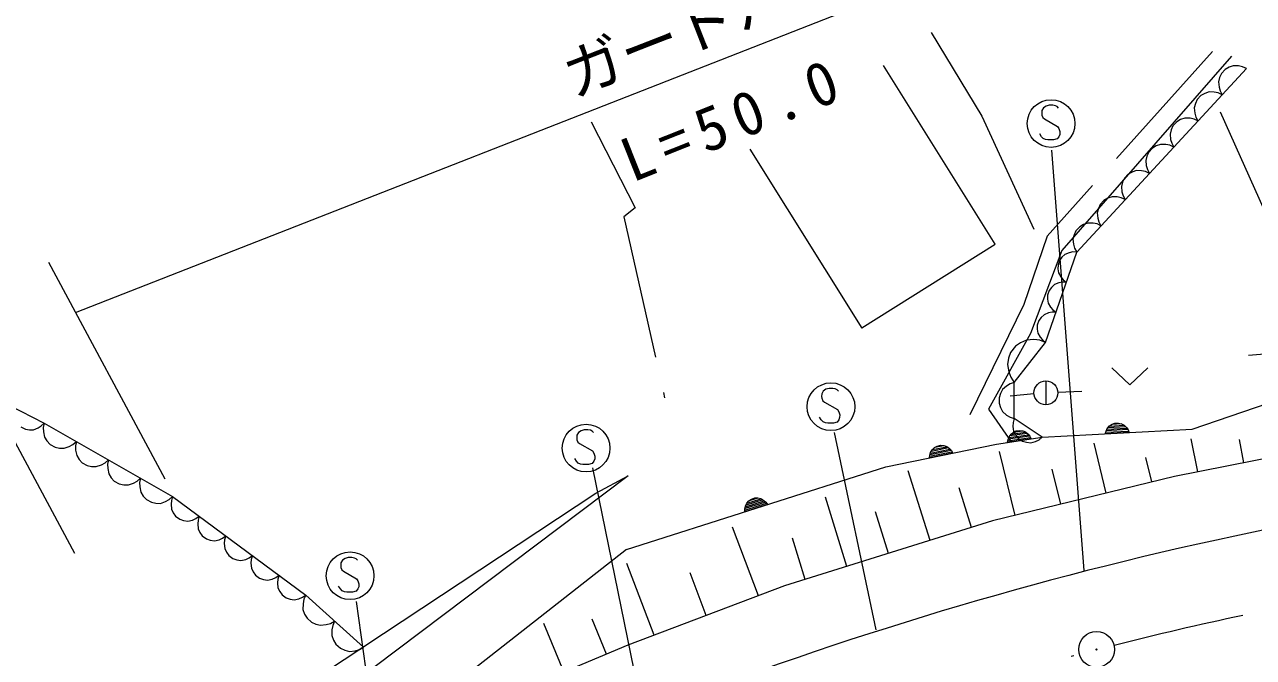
# Model space of a CAD drawing. Units: millimetres, scale not verified. Extents: x -19874 to 620126, y -204109 to 155891.
# Drawn here: x 67481 to 118738, y 69984 to 96362 of the extents above; entities that cross this region are included whole.
import ezdxf
from ezdxf.enums import TextEntityAlignment as Align

# ---------------------------------------------------------------- set-up
doc = ezdxf.new("R2010")
doc.units = ezdxf.units.MM
doc.header["$LTSCALE"] = 1000
doc.linetypes.add('DASHED', pattern=[7.5, 6, -1.5])
doc.layers.add('S-BGD', color=7, linetype='Continuous', lineweight=13)
doc.styles.add('ＭＳ ゴシック', font='')
doc.styles.get('ＭＳ ゴシック').set_extended_font_data('MS Gothic')

msp = doc.modelspace()

# ---------------------------------------------------------------- linework, layer by layer
at = {"layer": 'S-BGD'}
for p, q in [((69604, 84356), (123155, 105348)), ((105302, 96031), (107405, 92552)), ((117826, 95043), (110743, 86940)), ((107970, 87205), (103307, 94657)), ((111366, 86883), (118449, 94533)), ((117406, 94326), (117328, 94160)), ((117563, 94496), (117406, 94326)), ((117723, 94586), (117563, 94496)), ((117900, 94646), (117723, 94586)), ((118118, 94641), (117900, 94646)), ((118286, 94608), (118118, 94641)), ((118449, 94533), (118286, 94608)), ((117328, 94160), (117282, 93979)), ((117282, 93979), (117304, 93761)), ((116551, 93403), (116394, 93234)), ((116711, 93493), (116551, 93403)), ((116888, 93553), (116711, 93493)), ((117107, 93548), (116888, 93553)), ((117274, 93515), (117107, 93548)), ((117438, 93440), (117274, 93515)), ((117304, 93761), (117352, 93600)), ((117352, 93600), (117438, 93440)), ((109912, 92778), (109907, 92663)), ((109977, 92888), (109912, 92778)), ((110087, 92963), (109977, 92888)), ((110217, 92998), (110087, 92963)), ((110372, 92998), (110217, 92998)), ((110477, 92978), (110372, 92998)), ((110552, 92943), (110477, 92978)), ((110607, 92883), (110552, 92943)), ((116316, 93067), (116271, 92886)), ((116271, 92886), (116292, 92669)), ((116394, 93234), (116316, 93067)), ((107405, 92552), (109579, 87840)), ((109907, 92663), (109912, 92588)), ((109912, 92588), (109952, 92488)), ((109952, 92488), (110022, 92433)), ((110022, 92433), (110567, 92118)), ((115539, 92310), (115382, 92141)), ((115699, 92401), (115539, 92310)), ((115876, 92460), (115699, 92401)), ((116095, 92455), (115876, 92460)), ((116262, 92422), (116095, 92455)), ((116426, 92347), (116262, 92422)), ((116292, 92669), (116340, 92507)), ((116340, 92507), (116426, 92347)), ((117344, 92719), (119202, 88593)), ((109892, 91688), (109822, 91803)), ((110567, 92118), (110627, 92028)), ((110657, 91783), (110622, 91688)), ((110627, 92028), (110667, 91903)), ((110667, 91903), (110657, 91783)), ((115304, 91974), (115259, 91794)), ((115259, 91794), (115280, 91576)), ((115382, 92141), (115304, 91974)), ((109972, 91613), (109892, 91688)), ((110067, 91568), (109972, 91613)), ((110167, 91553), (110067, 91568)), ((110397, 91553), (110167, 91553)), ((110552, 91598), (110397, 91553)), ((110622, 91688), (110552, 91598)), ((114687, 91308), (114527, 91217)), ((114864, 91367), (114687, 91308)), ((115083, 91363), (114864, 91367)), ((115250, 91330), (115083, 91363)), ((115414, 91254), (115250, 91330)), ((115280, 91576), (115329, 91414)), ((115329, 91414), (115414, 91254)), ((97736, 91171), (102410, 83703)), ((110316, 91127), (111668, 73612)), ((114293, 90882), (114247, 90701)), ((114370, 91048), (114293, 90882)), ((114527, 91217), (114370, 91048)), ((113675, 90215), (113515, 90125)), ((113852, 90275), (113675, 90215)), ((114071, 90270), (113852, 90275)), ((114238, 90237), (114071, 90270)), ((114402, 90161), (114238, 90237)), ((114247, 90701), (114268, 90483)), ((114268, 90483), (114317, 90321)), ((114317, 90321), (114402, 90161)), ((113281, 89789), (113235, 89608)), ((113359, 89955), (113281, 89789)), ((113515, 90125), (113359, 89955)), ((113235, 89608), (113256, 89390)), ((113256, 89390), (113305, 89229)), ((113305, 89229), (113390, 89068)), ((112269, 88696), (112223, 88515)), ((112347, 88862), (112269, 88696)), ((112504, 89032), (112347, 88862)), ((112663, 89122), (112504, 89032)), ((112840, 89182), (112663, 89122)), ((113059, 89177), (112840, 89182)), ((113226, 89144), (113059, 89177)), ((113390, 89068), (113226, 89144)), ((112223, 88515), (112245, 88297)), ((112245, 88297), (112293, 88136)), ((111335, 87770), (111257, 87603)), ((111492, 87939), (111335, 87770)), ((111652, 88029), (111492, 87939)), ((111828, 88089), (111652, 88029)), ((112047, 88084), (111828, 88089)), ((112215, 88051), (112047, 88084)), ((112378, 87976), (112215, 88051)), ((112293, 88136), (112378, 87976)), ((102400, 83719), (107970, 87205)), ((111257, 87603), (111211, 87422)), ((111211, 87422), (111233, 87204)), ((111233, 87204), (111281, 87043)), ((110743, 86940), (109440, 83483)), ((110063, 83115), (111366, 86883)), ((110753, 86666), (110655, 86535)), ((110877, 86778), (110753, 86666)), ((111057, 86853), (110877, 86778)), ((111206, 86886), (111057, 86853)), ((111366, 86883), (111206, 86886)), ((111281, 87043), (111366, 86883)), ((68474, 86458), (73333, 77421)), ((110588, 86340), (110584, 86176)), ((110584, 86176), (110612, 86012)), ((110655, 86535), (110588, 86340)), ((110612, 86012), (110707, 85842)), ((110771, 85630), (110623, 85597)), ((110707, 85842), (110805, 85727)), ((110932, 85627), (110771, 85630)), ((110805, 85727), (110932, 85627)), ((110221, 85279), (110153, 85084)), ((110319, 85410), (110221, 85279)), ((110442, 85522), (110319, 85410)), ((110623, 85597), (110442, 85522)), ((64004, 84689), (69561, 74323)), ((110153, 85084), (110150, 84920)), ((110150, 84920), (110177, 84756)), ((110177, 84756), (110273, 84586)), ((110273, 84586), (110370, 84471)), ((109885, 84154), (109786, 84023)), ((110008, 84266), (109885, 84154)), ((110188, 84341), (110008, 84266)), ((110337, 84374), (110188, 84341)), ((110497, 84371), (110337, 84374)), ((110370, 84471), (110497, 84371)), ((109719, 83828), (109715, 83664)), ((109715, 83664), (109743, 83500)), ((109786, 84023), (109719, 83828)), ((109440, 83483), (107683, 80338)), ((108760, 81443), (110063, 83115)), ((109026, 83103), (108810, 82956)), ((109270, 83209), (109026, 83103)), ((109581, 83229), (109270, 83209)), ((109822, 83202), (109581, 83229)), ((109743, 83500), (109838, 83329)), ((110063, 83115), (109822, 83202)), ((109838, 83329), (109936, 83215)), ((109936, 83215), (110063, 83115)), ((62122, 82888), (68300, 79751)), ((108608, 82697), (108518, 82451)), ((108810, 82956), (108608, 82697)), ((120032, 82697), (118537, 82573)), ((108518, 82451), (108475, 82189)), ((108475, 82189), (108532, 81883)), ((112836, 82052), (113586, 81343)), ((113586, 81343), (114336, 82052)), ((108532, 81883), (108620, 81660)), ((108620, 81660), (108760, 81443)), ((110082, 81509), (110082, 80514)), ((116182, 79499), (122262, 81582)), ((100797, 81085), (100732, 80975)), ((100907, 81160), (100797, 81085)), ((101037, 81195), (100907, 81160)), ((101192, 81195), (101037, 81195)), ((101297, 81175), (101192, 81195)), ((101372, 81140), (101297, 81175)), ((101427, 81080), (101372, 81140)), ((108275, 81150), (108185, 80985)), ((108441, 81297), (108275, 81150)), ((108587, 81387), (108441, 81297)), ((108760, 81443), (108587, 81387)), ((108760, 79941), (108760, 81443)), ((110582, 81036), (111580, 81086)), ((100732, 80975), (100727, 80860)), ((100727, 80860), (100732, 80785)), ((100732, 80785), (100772, 80685)), ((100772, 80685), (100842, 80630)), ((100842, 80630), (101387, 80315)), ((108185, 80985), (108129, 80809)), ((108129, 80809), (108129, 80576)), ((108129, 80576), (108185, 80399)), ((109584, 80964), (108589, 80870)), ((100712, 79885), (100642, 80000)), ((101387, 80315), (101447, 80225)), ((101477, 79980), (101442, 79885)), ((101447, 80225), (101487, 80100)), ((101487, 80100), (101477, 79980)), ((107683, 80338), (108635, 78970)), ((108185, 80399), (108275, 80234)), ((108275, 80234), (108441, 80088)), ((108441, 80088), (108587, 80002)), ((108587, 80002), (108760, 79941)), ((67323, 79594), (67515, 79497)), ((67515, 79497), (67683, 79470)), ((67683, 79470), (67857, 79475)), ((67857, 79475), (68046, 79550)), ((68046, 79550), (68179, 79634)), ((68179, 79634), (68300, 79751)), ((68300, 79751), (68262, 79568)), ((68262, 79568), (68268, 79392)), ((68300, 79751), (73658, 76688)), ((90822, 79470), (90692, 79435)), ((90977, 79470), (90822, 79470)), ((91082, 79450), (90977, 79470)), ((91157, 79415), (91082, 79450)), ((100792, 79810), (100712, 79885)), ((100887, 79765), (100792, 79810)), ((100987, 79750), (100887, 79765)), ((101217, 79750), (100987, 79750)), ((101372, 79795), (101217, 79750)), ((101442, 79885), (101372, 79795)), ((108714, 79777), (108708, 79616)), ((108708, 79616), (108737, 79411)), ((108760, 79941), (108714, 79777)), ((109933, 79161), (108760, 79941)), ((109933, 79161), (116182, 79499)), ((112592, 79420), (112644, 79520)), ((113500, 79479), (112601, 79430)), ((112635, 79495), (113457, 79539)), ((112644, 79520), (112735, 79635)), ((113408, 79599), (112682, 79560)), ((112735, 79635), (112842, 79701)), ((112738, 79625), (113342, 79658)), ((112842, 79701), (112957, 79745)), ((113222, 79714), (112850, 79694)), ((112957, 79745), (113112, 79753)), ((113112, 79753), (113231, 79722)), ((113231, 79722), (113344, 79668)), ((113344, 79668), (113448, 79564)), ((113448, 79564), (113513, 79469)), ((113513, 79469), (113557, 79357)), ((68268, 79392), (68314, 79170)), ((68314, 79170), (68416, 79005)), ((68416, 79005), (68544, 78865)), ((69498, 78862), (69640, 78985)), ((69640, 78985), (69602, 78802)), ((90517, 79250), (90512, 79135)), ((90512, 79135), (90517, 79060)), ((90582, 79360), (90517, 79250)), ((90517, 79060), (90557, 78960)), ((90557, 78960), (90627, 78905)), ((90692, 79435), (90582, 79360)), ((91212, 79355), (91157, 79415)), ((101249, 79357), (102995, 71134)), ((108019, 78879), (109933, 79161)), ((109470, 79093), (108481, 78947)), ((108481, 78947), (108504, 79067)), ((108497, 79013), (109437, 79151)), ((108504, 79067), (108547, 79172)), ((109403, 79209), (108512, 79078)), ((108540, 79146), (109354, 79265)), ((108547, 79172), (108627, 79295)), ((109300, 79320), (108581, 79215)), ((108627, 79295), (108727, 79370)), ((108631, 79285), (109230, 79373)), ((108727, 79370), (108838, 79424)), ((109104, 79418), (108736, 79364)), ((108737, 79411), (108819, 79255)), ((108819, 79255), (108927, 79119)), ((108838, 79424), (108991, 79447)), ((108927, 79119), (109109, 78998)), ((108991, 79447), (109113, 79427)), ((109109, 78998), (109276, 78950)), ((109113, 79427), (109231, 79383)), ((109231, 79383), (109343, 79289)), ((109276, 78950), (109452, 78935)), ((109343, 79289), (109417, 79201)), ((109417, 79201), (109470, 79093)), ((109452, 78935), (109653, 78988)), ((109653, 78988), (109796, 79057)), ((109796, 79057), (109933, 79161)), ((112558, 79303), (112592, 79420)), ((113557, 79357), (112558, 79303)), ((112580, 79366), (113528, 79418)), ((123163, 79048), (115450, 77528)), ((116414, 77718), (116142, 79097)), ((118342, 78098), (118151, 79069)), ((68544, 78865), (68752, 78746)), ((68752, 78746), (68938, 78706)), ((68938, 78706), (69131, 78703)), ((69131, 78703), (69346, 78775)), ((69346, 78775), (69498, 78862)), ((69602, 78802), (69607, 78626)), ((69607, 78626), (69654, 78404)), ((90627, 78905), (91172, 78590)), ((91172, 78590), (91232, 78500)), ((91232, 78500), (91272, 78375)), ((103402, 77922), (108019, 78879)), ((106200, 78502), (105221, 78299)), ((105233, 78366), (106163, 78558)), ((105237, 78420), (105273, 78527)), ((106126, 78615), (105244, 78432)), ((105268, 78501), (106074, 78668)), ((105273, 78527), (105346, 78655)), ((106017, 78720), (105305, 78572)), ((105346, 78655), (105442, 78736)), ((105351, 78645), (105943, 78768)), ((105442, 78736), (105549, 78796)), ((105815, 78806), (105451, 78730)), ((105549, 78796), (105701, 78828)), ((105701, 78828), (105824, 78815)), ((105824, 78815), (105944, 78778)), ((105944, 78778), (106061, 78691)), ((106061, 78691), (106140, 78607)), ((106140, 78607), (106200, 78502)), ((108800, 75903), (108147, 78572)), ((112600, 76831), (112092, 78908)), ((69654, 78404), (69755, 78239)), ((69755, 78239), (69884, 78099)), ((69884, 78099), (70091, 77980)), ((70091, 77980), (70277, 77941)), ((70277, 77941), (70471, 77937)), ((70471, 77937), (70686, 78009)), ((70686, 78009), (70837, 78096)), ((70837, 78096), (70979, 78219)), ((70979, 78219), (70941, 78037)), ((70941, 78037), (70947, 77860)), ((90497, 78160), (90427, 78275)), ((90577, 78085), (90497, 78160)), ((90672, 78040), (90577, 78085)), ((90772, 78025), (90672, 78040)), ((91002, 78025), (90772, 78025)), ((91157, 78070), (91002, 78025)), ((91227, 78160), (91157, 78070)), ((91262, 78255), (91227, 78160)), ((91272, 78375), (91262, 78255)), ((92593, 74488), (103402, 77922)), ((105221, 78299), (105237, 78420)), ((114500, 77296), (114250, 78319)), ((70947, 77860), (70993, 77638)), ((70993, 77638), (71094, 77473)), ((71094, 77473), (71223, 77333)), ((72177, 77330), (72318, 77453)), ((72318, 77453), (72280, 77271)), ((92652, 77546), (78468, 66873)), ((92652, 77546), (78468, 66873)), ((91169, 77892), (93252, 67699)), ((91304, 76837), (92652, 77546)), ((105249, 74860), (104342, 77768)), ((115450, 77528), (107850, 75670)), ((110700, 76367), (110341, 77835)), ((71223, 77333), (71431, 77215)), ((71431, 77215), (71617, 77175)), ((71617, 77175), (71810, 77171)), ((71810, 77171), (72025, 77244)), ((72025, 77244), (72177, 77330)), ((72280, 77271), (72286, 77094)), ((72286, 77094), (72332, 76872)), ((106983, 75400), (106468, 77051)), ((72332, 76872), (72434, 76708)), ((72434, 76708), (72562, 76567)), ((72562, 76567), (72770, 76449)), ((72770, 76449), (72956, 76409)), ((72956, 76409), (73149, 76405)), ((73149, 76405), (73364, 76478)), ((73364, 76478), (73516, 76564)), ((73516, 76564), (73658, 76688)), ((73605, 76529), (73591, 76372)), ((73658, 76688), (73605, 76529)), ((73658, 76688), (79208, 72585)), ((77829, 67937), (91304, 76837)), ((97526, 76121), (98431, 76409)), ((98389, 76461), (97531, 76188)), ((97548, 76259), (98332, 76508)), ((97550, 76286), (97609, 76420)), ((98270, 76554), (97576, 76334)), ((97609, 76420), (97696, 76511)), ((97615, 76411), (98191, 76595)), ((97696, 76511), (97797, 76582)), ((98060, 76619), (97705, 76506)), ((97797, 76582), (97944, 76629)), ((97944, 76629), (98068, 76629)), ((98068, 76629), (98191, 76605)), ((98191, 76605), (98317, 76530)), ((98317, 76530), (98404, 76455)), ((98404, 76455), (98474, 76357)), ((101781, 73779), (100883, 76660)), ((73591, 76372), (73609, 76170)), ((73609, 76170), (73682, 76013)), ((73682, 76013), (73782, 75875)), ((73782, 75875), (73954, 75748)), ((74629, 75772), (74768, 75867)), ((74768, 75867), (74715, 75709)), ((98474, 76357), (97521, 76054)), ((97521, 76054), (97524, 76175)), ((97524, 76175), (97550, 76286)), ((103515, 74319), (102973, 76056)), ((73954, 75748), (74115, 75693)), ((74115, 75693), (74287, 75669)), ((74287, 75669), (74485, 75711)), ((74485, 75711), (74629, 75772)), ((74715, 75709), (74702, 75551)), ((74702, 75551), (74720, 75349)), ((74720, 75349), (74792, 75192)), ((98091, 72555), (97006, 75418)), ((107850, 75670), (99180, 72968)), ((74792, 75192), (74892, 75054)), ((74892, 75054), (75064, 74927)), ((75064, 74927), (75225, 74872)), ((75225, 74872), (75397, 74849)), ((75397, 74849), (75595, 74891)), ((75595, 74891), (75739, 74952)), ((75739, 74952), (75878, 75047)), ((75825, 74888), (75812, 74731)), ((75878, 75047), (75825, 74888)), ((100047, 73238), (99511, 74959)), ((75812, 74731), (75830, 74529)), ((75830, 74529), (75902, 74372)), ((75902, 74372), (76002, 74234)), ((92593, 74488), (85012, 68555)), ((76002, 74234), (76174, 74107)), ((76174, 74107), (76335, 74052)), ((76335, 74052), (76507, 74028)), ((76507, 74028), (76705, 74070)), ((76705, 74070), (76849, 74131)), ((76849, 74131), (76988, 74226)), ((76935, 74068), (76922, 73910)), ((76922, 73910), (76940, 73708)), ((76988, 74226), (76935, 74068)), ((80672, 73926), (80667, 73811)), ((80667, 73811), (80672, 73736)), ((80737, 74036), (80672, 73926)), ((80847, 74111), (80737, 74036)), ((80977, 74146), (80847, 74111)), ((81132, 74146), (80977, 74146)), ((81237, 74126), (81132, 74146)), ((81312, 74091), (81237, 74126)), ((81367, 74031), (81312, 74091)), ((93738, 70904), (92602, 73897)), ((76940, 73708), (77013, 73551)), ((77013, 73551), (77112, 73413)), ((77112, 73413), (77284, 73286)), ((77815, 73250), (77959, 73311)), ((77959, 73311), (78098, 73406)), ((78098, 73406), (78045, 73247)), ((80672, 73736), (80712, 73636)), ((80712, 73636), (80782, 73581)), ((80782, 73581), (81327, 73266)), ((95915, 71729), (95237, 73516)), ((77284, 73286), (77446, 73231)), ((77446, 73231), (77617, 73208)), ((77617, 73208), (77815, 73250)), ((78045, 73247), (78032, 73090)), ((78032, 73090), (78050, 72888)), ((78050, 72888), (78123, 72731)), ((80652, 72836), (80582, 72951)), ((80732, 72761), (80652, 72836)), ((81382, 72836), (81312, 72746)), ((81327, 73266), (81387, 73176)), ((81417, 72931), (81382, 72836)), ((81387, 73176), (81427, 73051)), ((81427, 73051), (81417, 72931)), ((99180, 72968), (92649, 70491)), ((78123, 72731), (78222, 72593)), ((78222, 72593), (78394, 72466)), ((78394, 72466), (78556, 72411)), ((78556, 72411), (78727, 72387)), ((78727, 72387), (78925, 72429)), ((78925, 72429), (79069, 72490)), ((79069, 72490), (79208, 72585)), ((79128, 72406), (79095, 72223)), ((79208, 72585), (79128, 72406)), ((79208, 72585), (81621, 70413)), ((80827, 72716), (80732, 72761)), ((80927, 72701), (80827, 72716)), ((81157, 72701), (80927, 72701)), ((81312, 72746), (81157, 72701)), ((81313, 72317), (82609, 63081)), ((79095, 72223), (79093, 71984)), ((79093, 71984), (79161, 71792)), ((79161, 71792), (79262, 71620)), ((79262, 71620), (79449, 71451)), ((79449, 71451), (79631, 71369)), ((79631, 71369), (79829, 71322)), ((79829, 71322), (80066, 71349)), ((80066, 71349), (80241, 71404)), ((80241, 71404), (80415, 71499)), ((80335, 71320), (80302, 71137)), ((80415, 71499), (80335, 71320)), ((89981, 69376), (89138, 71394)), ((91760, 70119), (91150, 71580)), ((80302, 71137), (80300, 70898)), ((80300, 70898), (80367, 70706)), ((80367, 70706), (80468, 70534)), ((80468, 70534), (80655, 70365)), ((80655, 70365), (80838, 70283)), ((80838, 70283), (81036, 70236)), ((81036, 70236), (81273, 70263)), ((81273, 70263), (81448, 70318)), ((81448, 70318), (81621, 70413)), ((92649, 70491), (83754, 66775))]:
    msp.add_line(p, q, dxfattribs=at)
at = {"layer": 'S-BGD', "linetype": 'DASHED'}
for p, q in [((117034, 95242), (110132, 87545)), ((91113, 92313), (92953, 88727)), ((92953, 88727), (92481, 88349)), ((92481, 88349), (94180, 80800)), ((110132, 87545), (109156, 84691)), ((109156, 84691), (106916, 80101))]:
    msp.add_line(p, q, dxfattribs=at)
at = {"layer": 'S-BGD'}
for centre, radius in [((110297, 92238), 995), ((110082, 81011), 498), ((101117, 80435), 995), ((90902, 78710), 995), ((81057, 73386), 995), ((112195, 70314), 746), ((112195, 70314), 22.5)]:
    msp.add_circle(centre, radius, dxfattribs=at)
for centre, radius, start, end in [((150479, -77330), 155805, 97.97, 116.58264), ((148937, -72379), 147334, 102.00598, 104.14801), ((147935, -69361), 139527, 91.40909, 107.19339), ((148937, -72379), 147334, 104.82068, 104.8653)]:
    msp.add_arc(centre, radius, start, end, dxfattribs=at)

# ---------------------------------------------------------------- texts
at = {"layer": 'S-BGD', "style": 'ＭＳ ゴシック'}
msp.add_text('ガードパイプ', height=1833, rotation=21.3, dxfattribs=at).set_placement((90576, 92796), align=Align.BOTTOM_LEFT)
at = {"layer": 'S-BGD', "insert": (92829, 89738), "char_height": 1833, "attachment_point": 7, "rotation": 21.7, "style": 'ＭＳ ゴシック'}
msp.add_mtext('\\T1.32;L=50.0', dxfattribs=at)

doc.saveas('drawing.dxf')
